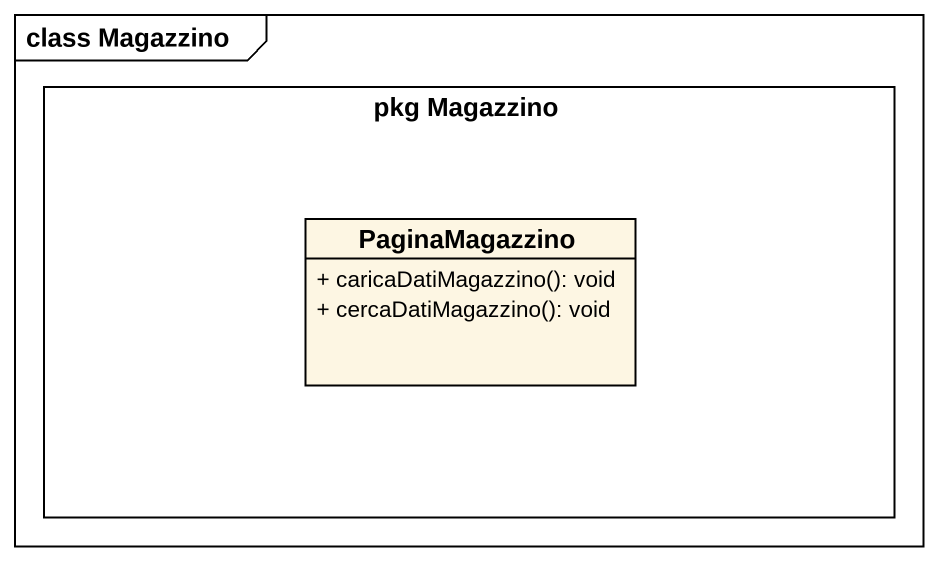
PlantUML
@startuml
mainframe class Magazzino
hide circle
hide empty members
skinparam classAttributeIconSize 0
rectangle "pkg Magazzino" as pkg_Magazzino {
  class PaginaMagazzino {
    + caricaDatiMagazzino(): void
    + cercaDatiMagazzino(): void
  }
}
@enduml
